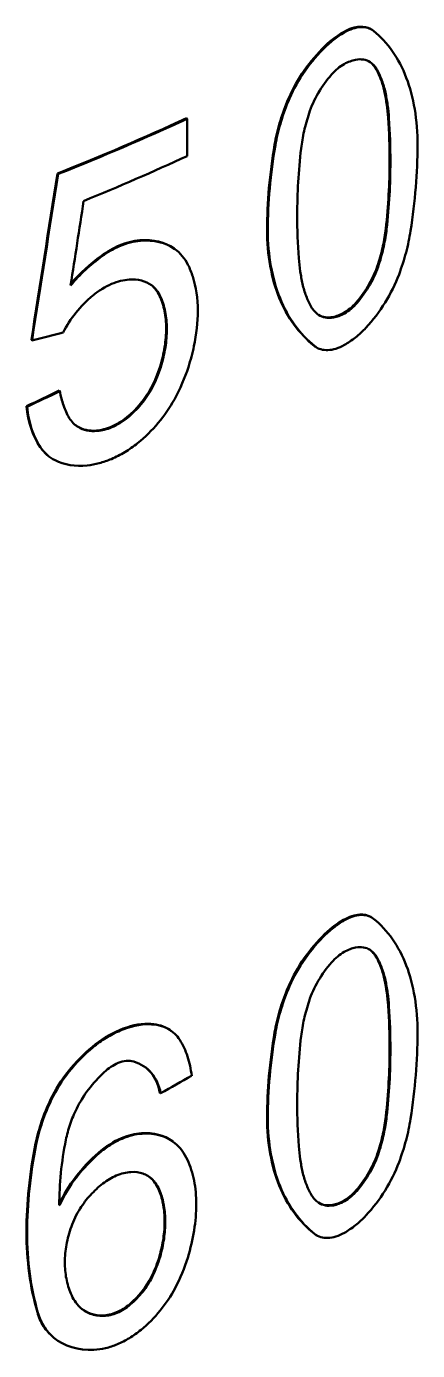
# Model space of a CAD drawing. Header units: millimetres. Extents: x -2015 to 3360, y -4745 to 2376.
# Drawn here: x 1975.91 to 1979.5, y 821.37 to 833.52 of the extents above; entities that cross this region are included whole.
import ezdxf

# ---------------------------------------------------------------- set-up
doc = ezdxf.new("R2010")
doc.units = ezdxf.units.MM
doc.header["$LTSCALE"] = 8
doc.layers.add('Visible (ISO)', color=7, linetype='Continuous', lineweight=50)
doc.layers.add('Visible Narrow (ISO)', color=7, linetype='Continuous', lineweight=35)

msp = doc.modelspace()

# ---------------------------------------------------------------- linework, layer by layer
at = {"layer": 'Visible (ISO)'}
for p, q in [((1979.07, 833.495), (1979.077, 833.491)), ((1977.38, 832.676), (1977.386, 832.671)), ((1977.386, 832.671), (1977.386, 832.329)), ((1976.197, 832.169), (1976.203, 832.165)), ((1977.268, 831.48), (1977.274, 831.476)), ((1975.959, 830.642), (1975.964, 830.637)), ((1978.575, 830.573), (1978.568, 830.577)), ((1976.215, 830.177), (1976.22, 830.172)), ((1975.913, 830.033), (1975.919, 830.028)), ((1976.106, 829.583), (1976.101, 829.588)), ((1979.07, 825.348), (1979.077, 825.344)), ((1977.239, 824.303), (1977.245, 824.299)), ((1977.138, 823.734), (1977.144, 823.73)), ((1977.252, 823.289), (1977.258, 823.285)), ((1976.214, 822.703), (1976.22, 822.706)), ((1976.215, 822.71), (1976.22, 822.706)), ((1978.575, 822.426), (1978.568, 822.43))]:
    msp.add_line(p, q, dxfattribs=at)
for centre, major_axis, ratio, start_param, end_param in [((1965.275, 841.391), (19.35, 0), 0.57735, 5.312173, 5.388277), ((1965.275, 841.391), (19.36, 0), 0.57735, 5.312173, 5.388277), ((1974.751, 829.576), (3.146, 5.674), 0.56554, 5.487948, 5.565423), ((1974.76, 829.573), (3.145, 5.671), 0.56554, 5.487948, 5.565463), ((1965.275, 841.049), (-19.36, 0), 0.57735, 2.185335, 2.246685), ((1561.461, 1187.11), (-164.782, 724.107), 0.54308, 4.078977, 4.081375), ((1561.668, 1186.933), (-164.645, 723.769), 0.543121, 4.079019, 4.081418), ((1549.824, 1183.304), (174.431, -723.021), 0.55528, 0.933825, 0.935037), ((1982.961, 834.224), (-3.293, -5.269), 0.599778, 5.518453, 5.598692), ((1978.807, 831.119), (-0.21, -0.24), 0.595638, 0.640209, 1.041795), ((1978.814, 831.114), (-0.211, -0.239), 0.595359, 0.64098, 1.042665), ((1965.072, 840.11), (-19.553, 2.573), 0.510178, 2.227133, 2.244859), ((1965.184, 839.456), (19.422, 1.876), 0.61646, 5.237007, 5.255684), ((1965.184, 839.456), (19.432, 1.876), 0.616441, 5.237039, 5.255716), ((1976.668, 830.125), (-0.31, -0.245), 0.643074, 0.769712, 1.165843), ((1974.751, 821.429), (3.146, 5.674), 0.56554, 5.487948, 5.565423), ((1974.76, 821.426), (3.145, 5.671), 0.56554, 5.487948, 5.565463), ((1965.145, 832.67), (-19.463, -2.037), 0.626657, 2.167916, 2.18657), ((1982.961, 826.077), (-3.293, -5.269), 0.599778, 5.518453, 5.598692), ((1965.275, 831.925), (19.35, 0), 0.57735, 5.313201, 5.313257), ((1978.807, 822.972), (-0.21, -0.24), 0.595638, 0.640209, 1.041795), ((1978.814, 822.967), (-0.211, -0.239), 0.595359, 0.64098, 1.042665)]:
    msp.add_ellipse(centre, major_axis=major_axis, ratio=ratio, start_param=start_param, end_param=end_param, dxfattribs=at)
for points, knots in [([(1978.823, 833.467), (1978.875, 833.497), (1978.926, 833.514), (1978.972, 833.516), (1979.009, 833.518), (1979.042, 833.511), (1979.07, 833.495)], [-1.5707963, -1.5707963, -1.5707963, -1.5707963, -1.113424, -1.113424, -1.113424, -0.7483706, -0.7483706, -0.7483706, -0.7483706]), ([(1978.83, 833.463), (1978.856, 833.478), (1978.882, 833.49), (1978.932, 833.506), (1978.956, 833.511), (1979.002, 833.513), (1979.024, 833.511), (1979.063, 833.499), (1979.081, 833.49), (1979.097, 833.478)], [0, 0, 0, 0, 0.01087225, 0.01087225, 0.02166283, 0.02166283, 0.03231179, 0.03231179, 0.04278236, 0.04278236, 0.04278236, 0.04278236]), ([(1979.097, 833.478), (1979.162, 833.425), (1979.221, 833.362), (1979.322, 833.218), (1979.364, 833.137), (1979.432, 832.959), (1979.458, 832.862), (1979.492, 832.654), (1979.501, 832.543), (1979.501, 832.426)], [0, 0, 0, 0, 0.043807, 0.043807, 0.0870851, 0.0870851, 0.1299533, 0.1299533, 0.172765, 0.172765, 0.172765, 0.172765]), ([(1978.632, 833.308), (1978.663, 833.34), (1978.696, 833.369), (1978.762, 833.421), (1978.796, 833.444), (1978.83, 833.463)], [0, 0, 0, 0, 0.014091, 0.014091, 0.02827231, 0.02827231, 0.02827231, 0.02827231]), ([(1978.306, 832.83), (1978.341, 832.916), (1978.387, 833.003), (1978.441, 833.084), (1978.496, 833.166), (1978.558, 833.243), (1978.625, 833.312)], [-2.6561201, -2.6561201, -2.6561201, -2.6561201, -2.3272292, -2.3272292, -2.3272292, -1.9983383, -1.9983383, -1.9983383, -1.9983383]), ([(1978.313, 832.826), (1978.348, 832.913), (1978.394, 832.999), (1978.503, 833.163), (1978.566, 833.24), (1978.632, 833.308)], [0, 0, 0, 0, 0.02907119, 0.02907119, 0.05883924, 0.05883924, 0.05883924, 0.05883924]), ([(1978.828, 833.173), (1978.808, 833.161), (1978.788, 833.148), (1978.75, 833.115), (1978.731, 833.097), (1978.713, 833.077)], [0, 0, 0, 0, 0.00835341, 0.00835341, 0.01663391, 0.01663391, 0.01663391, 0.01663391]), ([(1978.933, 833.213), (1978.916, 833.21), (1978.899, 833.205), (1978.864, 833.191), (1978.846, 833.183), (1978.828, 833.173)], [0, 0, 0, 0, 0.00749917, 0.00749917, 0.01503178, 0.01503178, 0.01503178, 0.01503178]), ([(1979.066, 833.191), (1979.048, 833.203), (1979.028, 833.211), (1978.983, 833.218), (1978.959, 833.218), (1978.933, 833.213)], [0, 0, 0, 0, 0.01121573, 0.01121573, 0.02263574, 0.02263574, 0.02263574, 0.02263574]), ([(1979.123, 833.123), (1979.115, 833.138), (1979.105, 833.151), (1979.084, 833.175), (1979.072, 833.186), (1979.059, 833.195)], [0, 0, 0, 0, 0.00814431, 0.00814431, 0.0163731, 0.0163731, 0.0163731, 0.0163731]), ([(1979.131, 833.119), (1979.122, 833.134), (1979.113, 833.147), (1979.091, 833.171), (1979.079, 833.182), (1979.066, 833.191)], [0, 0, 0, 0, 0.00814539, 0.00814539, 0.01637582, 0.01637582, 0.01637582, 0.01637582]), ([(1979.199, 832.916), (1979.191, 832.954), (1979.18, 832.991), (1979.155, 833.06), (1979.14, 833.093), (1979.123, 833.123)], [0, 0, 0, 0, 0.01633527, 0.01633527, 0.03275973, 0.03275973, 0.03275973, 0.03275973]), ([(1979.206, 832.912), (1979.198, 832.95), (1979.187, 832.987), (1979.162, 833.056), (1979.147, 833.089), (1979.131, 833.119)], [0, 0, 0, 0, 0.01633595, 0.01633595, 0.03276173, 0.03276173, 0.03276173, 0.03276173]), ([(1979.231, 832.68), (1979.229, 832.721), (1979.224, 832.761), (1979.213, 832.84), (1979.207, 832.879), (1979.199, 832.916)], [0, 0, 0, 0, 0.01585153, 0.01585153, 0.03170296, 0.03170296, 0.03170296, 0.03170296]), ([(1979.239, 832.676), (1979.236, 832.717), (1979.232, 832.757), (1979.221, 832.836), (1979.214, 832.875), (1979.206, 832.912)], [0, 0, 0, 0, 0.01585173, 0.01585173, 0.03170337, 0.03170337, 0.03170337, 0.03170337]), ([(1978.19, 832.435), (1978.201, 832.499), (1978.217, 832.564), (1978.255, 832.697), (1978.279, 832.763), (1978.306, 832.83)], [0, 0, 0, 0, 0.02195783, 0.02195783, 0.04408733, 0.04408733, 0.04408733, 0.04408733]), ([(1978.197, 832.43), (1978.208, 832.495), (1978.223, 832.56), (1978.262, 832.692), (1978.285, 832.759), (1978.313, 832.826)], [0, 0, 0, 0, 0.02195878, 0.02195878, 0.04409052, 0.04409052, 0.04409052, 0.04409052]), ([(1978.506, 832.722), (1978.488, 832.667), (1978.473, 832.612), (1978.448, 832.504), (1978.439, 832.451), (1978.433, 832.399)], [0, 0, 0, 0, 0.0182188, 0.0182188, 0.03633571, 0.03633571, 0.03633571, 0.03633571]), ([(1978.127, 831.649), (1978.127, 831.774), (1978.133, 831.902), (1978.157, 832.163), (1978.174, 832.296), (1978.197, 832.43)], [0, 0, 0, 0, 0.04594796, 0.04594796, 0.09196619, 0.09196619, 0.09196619, 0.09196619]), ([(1978.433, 832.399), (1978.421, 832.295), (1978.412, 832.192), (1978.4, 831.988), (1978.397, 831.888), (1978.397, 831.789)], [0, 0, 0, 0, 0.0362469, 0.0362469, 0.07249386, 0.07249386, 0.07249386, 0.07249386]), ([(1979.501, 832.426), (1979.501, 832.302), (1979.496, 832.173), (1979.474, 831.911), (1979.459, 831.778), (1979.437, 831.642)], [0, 0, 0, 0, 0.04591624, 0.04591624, 0.09190288, 0.09190288, 0.09190288, 0.09190288]), ([(1979.21, 831.663), (1979.222, 831.768), (1979.23, 831.872), (1979.242, 832.077), (1979.245, 832.179), (1979.245, 832.278)], [0, 0, 0, 0, 0.03647941, 0.03647941, 0.0729589, 0.0729589, 0.0729589, 0.0729589]), ([(1979.217, 831.659), (1979.229, 831.764), (1979.238, 831.868), (1979.249, 832.073), (1979.252, 832.175), (1979.252, 832.274)], [0, 0, 0, 0, 0.0364797, 0.0364797, 0.07295946, 0.07295946, 0.07295946, 0.07295946]), ([(1979.14, 831.34), (1979.157, 831.395), (1979.172, 831.45), (1979.196, 831.558), (1979.204, 831.611), (1979.21, 831.663)], [0, 0, 0, 0, 0.01805894, 0.01805894, 0.03601173, 0.03601173, 0.03601173, 0.03601173]), ([(1979.147, 831.336), (1979.165, 831.391), (1979.179, 831.446), (1979.203, 831.554), (1979.212, 831.607), (1979.217, 831.659)], [0, 0, 0, 0, 0.0180603, 0.0180603, 0.03601367, 0.03601367, 0.03601367, 0.03601367]), ([(1976.763, 831.507), (1976.795, 831.521), (1976.827, 831.532), (1976.891, 831.548), (1976.922, 831.553), (1976.953, 831.556)], [0, 0, 0, 0, 0.01211384, 0.01211384, 0.02417091, 0.02417091, 0.02417091, 0.02417091]), ([(1976.768, 831.502), (1976.801, 831.516), (1976.833, 831.527), (1976.897, 831.543), (1976.928, 831.549), (1976.959, 831.551)], [0, 0, 0, 0, 0.01212028, 0.01212028, 0.02418343, 0.02418343, 0.02418343, 0.02418343]), ([(1978.559, 830.584), (1978.491, 830.639), (1978.429, 830.703), (1978.322, 830.851), (1978.276, 830.933), (1978.203, 831.114), (1978.175, 831.212), (1978.137, 831.422), (1978.127, 831.533), (1978.127, 831.649)], [0, 0, 0, 0, 0.0436851, 0.0436851, 0.0868429, 0.0868429, 0.129592, 0.129592, 0.1722832, 0.1722832, 0.1722832, 0.1722832]), ([(1979.437, 831.642), (1979.427, 831.577), (1979.413, 831.511), (1979.378, 831.378), (1979.356, 831.31), (1979.331, 831.243)], [0, 0, 0, 0, 0.02187074, 0.02187074, 0.0439155, 0.0439155, 0.0439155, 0.0439155]), ([(1976.6, 831.414), (1976.627, 831.433), (1976.653, 831.451), (1976.708, 831.481), (1976.735, 831.495), (1976.763, 831.507)], [0, 0, 0, 0, 0.01016244, 0.01016244, 0.02036107, 0.02036107, 0.02036107, 0.02036107]), ([(1976.606, 831.41), (1976.632, 831.429), (1976.659, 831.446), (1976.714, 831.477), (1976.741, 831.49), (1976.768, 831.502)], [0, 0, 0, 0, 0.01016756, 0.01016756, 0.02037154, 0.02037154, 0.02037154, 0.02037154]), ([(1976.318, 831.142), (1976.361, 831.193), (1976.407, 831.241), (1976.503, 831.33), (1976.554, 831.372), (1976.606, 831.41)], [0, 0, 0, 0, 0.01987928, 0.01987928, 0.04001676, 0.04001676, 0.04001676, 0.04001676]), ([(1977.485, 830.908), (1977.485, 831.022), (1977.469, 831.128), (1977.427, 831.261), (1977.412, 831.297), (1977.395, 831.331)], [-0.05855702, -0.05855702, -0.05855702, -0.05855702, -0.01678753, -0.01678753, 0, 0, 0, 0]), ([(1978.411, 831.391), (1978.415, 831.35), (1978.419, 831.309), (1978.431, 831.231), (1978.438, 831.193), (1978.446, 831.155)], [0, 0, 0, 0, 0.01574971, 0.01574971, 0.03149932, 0.03149932, 0.03149932, 0.03149932]), ([(1978.946, 830.982), (1978.99, 831.033), (1979.031, 831.091), (1979.099, 831.211), (1979.127, 831.274), (1979.147, 831.336)], [0, 0, 0, 0, 0.02103243, 0.02103243, 0.04155381, 0.04155381, 0.04155381, 0.04155381]), ([(1976.856, 831.196), (1976.831, 831.194), (1976.804, 831.19), (1976.75, 831.176), (1976.722, 831.167), (1976.694, 831.155)], [0, 0, 0, 0, 0.01023707, 0.01023707, 0.02052272, 0.02052272, 0.02052272, 0.02052272]), ([(1977.061, 831.144), (1977.034, 831.164), (1977.003, 831.178), (1976.934, 831.196), (1976.896, 831.199), (1976.856, 831.196)], [0, 0, 0, 0, 0.01549406, 0.01549406, 0.0312874, 0.0312874, 0.0312874, 0.0312874]), ([(1979.331, 831.243), (1979.298, 831.154), (1979.254, 831.067), (1979.152, 830.901), (1979.092, 830.823), (1979.028, 830.754)], [0, 0, 0, 0, 0.02895113, 0.02895113, 0.05859624, 0.05859624, 0.05859624, 0.05859624]), ([(1976.521, 831.048), (1976.465, 831.002), (1976.412, 830.949), (1976.321, 830.834), (1976.282, 830.773), (1976.251, 830.71)], [0, 0, 0, 0, 0.02230603, 0.02230603, 0.04408579, 0.04408579, 0.04408579, 0.04408579]), ([(1976.694, 831.155), (1976.665, 831.142), (1976.635, 831.127), (1976.577, 831.091), (1976.548, 831.071), (1976.521, 831.048)], [0, 0, 0, 0, 0.01099157, 0.01099157, 0.02191554, 0.02191554, 0.02191554, 0.02191554]), ([(1977.135, 831.046), (1977.126, 831.067), (1977.114, 831.086), (1977.088, 831.119), (1977.073, 831.134), (1977.057, 831.147)], [0, 0, 0, 0, 0.00985269, 0.00985269, 0.01942275, 0.01942275, 0.01942275, 0.01942275]), ([(1977.141, 831.042), (1977.132, 831.062), (1977.12, 831.081), (1977.093, 831.115), (1977.078, 831.131), (1977.061, 831.144)], [0, 0, 0, 0, 0.00985371, 0.00985371, 0.0198183, 0.0198183, 0.0198183, 0.0198183]), ([(1978.446, 831.155), (1978.455, 831.117), (1978.466, 831.08), (1978.493, 831.01), (1978.508, 830.977), (1978.526, 830.946)], [0, 0, 0, 0, 0.01636565, 0.01636565, 0.03281947, 0.03281947, 0.03281947, 0.03281947]), ([(1977.195, 830.748), (1977.195, 830.803), (1977.19, 830.856), (1977.17, 830.956), (1977.155, 831.003), (1977.135, 831.046)], [0, 0, 0, 0, 0.02035804, 0.02035804, 0.04081789, 0.04081789, 0.04081789, 0.04081789]), ([(1977.201, 830.743), (1977.201, 830.799), (1977.196, 830.852), (1977.176, 830.952), (1977.161, 830.999), (1977.141, 831.042)], [0, 0, 0, 0, 0.02035821, 0.02035821, 0.04081897, 0.04081897, 0.04081897, 0.04081897]), ([(1978.526, 830.946), (1978.534, 830.93), (1978.544, 830.917), (1978.567, 830.892), (1978.579, 830.881), (1978.592, 830.872)], [0, 0, 0, 0, 0.00816866, 0.00816866, 0.016422, 0.016422, 0.016422, 0.016422]), ([(1978.824, 830.89), (1978.844, 830.901), (1978.864, 830.915), (1978.903, 830.947), (1978.921, 830.966), (1978.939, 830.986)], [0, 0, 0, 0, 0.00840544, 0.00840544, 0.01674027, 0.01674027, 0.01674027, 0.01674027]), ([(1978.831, 830.885), (1978.851, 830.897), (1978.871, 830.911), (1978.91, 830.943), (1978.928, 830.962), (1978.946, 830.982)], [0, 0, 0, 0, 0.00840975, 0.00840975, 0.01674845, 0.01674845, 0.01674845, 0.01674845]), ([(1977.485, 830.908), (1977.485, 830.804), (1977.473, 830.695), (1977.436, 830.52), (1977.419, 830.456), (1977.399, 830.392)], [0, 0, 0, 0, 0.03815655, 0.03815655, 0.05968687, 0.05968687, 0.05968687, 0.05968687]), ([(1978.592, 830.872), (1978.611, 830.859), (1978.632, 830.851), (1978.679, 830.842), (1978.704, 830.843), (1978.73, 830.847)], [0, 0, 0, 0, 0.01135824, 0.01135824, 0.0229261, 0.0229261, 0.0229261, 0.0229261]), ([(1977.139, 830.398), (1977.158, 830.458), (1977.172, 830.518), (1977.19, 830.635), (1977.195, 830.692), (1977.195, 830.748)], [0, 0, 0, 0, 0.02037028, 0.02037028, 0.04065137, 0.04065137, 0.04065137, 0.04065137]), ([(1977.145, 830.393), (1977.164, 830.453), (1977.178, 830.513), (1977.197, 830.631), (1977.201, 830.688), (1977.201, 830.743)], [0, 0, 0, 0, 0.02037124, 0.02037124, 0.04065262, 0.04065262, 0.04065262, 0.04065262]), ([(1979.028, 830.754), (1978.997, 830.721), (1978.964, 830.691), (1978.898, 830.638), (1978.864, 830.615), (1978.83, 830.596)], [0, 0, 0, 0, 0.0142434, 0.0142434, 0.02857688, 0.02857688, 0.02857688, 0.02857688]), ([(1978.83, 830.596), (1978.804, 830.581), (1978.778, 830.569), (1978.728, 830.553), (1978.703, 830.549), (1978.656, 830.547), (1978.634, 830.55), (1978.593, 830.562), (1978.575, 830.571), (1978.559, 830.584)], [0, 0, 0, 0, 0.01084531, 0.01084531, 0.02160922, 0.02160922, 0.03223192, 0.03223192, 0.04267677, 0.04267677, 0.04267677, 0.04267677]), ([(1977.057, 830.201), (1977.074, 830.233), (1977.09, 830.266), (1977.117, 830.332), (1977.129, 830.365), (1977.139, 830.398)], [0, 0, 0, 0, 0.01119562, 0.01119562, 0.02229425, 0.02229425, 0.02229425, 0.02229425]), ([(1977.063, 830.196), (1977.08, 830.228), (1977.096, 830.261), (1977.123, 830.327), (1977.135, 830.36), (1977.145, 830.393)], [0, 0, 0, 0, 0.0111973, 0.0111973, 0.02229695, 0.02229695, 0.02229695, 0.02229695]), ([(1976.22, 830.172), (1976.227, 830.126), (1976.238, 830.083), (1976.267, 830), (1976.285, 829.961), (1976.306, 829.925)], [0, 0, 0, 0, 0.0179893, 0.0179893, 0.03608938, 0.03608938, 0.03608938, 0.03608938]), ([(1976.841, 829.928), (1976.885, 829.965), (1976.928, 830.006), (1977.003, 830.097), (1977.036, 830.146), (1977.063, 830.196)], [0, 0, 0, 0, 0.01785204, 0.01785204, 0.0353245, 0.0353245, 0.0353245, 0.0353245]), ([(1976.045, 829.652), (1976.01, 829.704), (1975.982, 829.763), (1975.939, 829.889), (1975.925, 829.957), (1975.919, 830.028)], [0, 0, 0, 0, 0.02738672, 0.02738672, 0.05455973, 0.05455973, 0.05455973, 0.05455973]), ([(1976.306, 829.925), (1976.316, 829.908), (1976.328, 829.893), (1976.355, 829.865), (1976.37, 829.853), (1976.386, 829.843)], [0, 0, 0, 0, 0.00854627, 0.00854627, 0.0171936, 0.0171936, 0.0171936, 0.0171936]), ([(1976.386, 829.843), (1976.41, 829.828), (1976.437, 829.817), (1976.496, 829.805), (1976.528, 829.803), (1976.561, 829.806)], [0, 0, 0, 0, 0.01260666, 0.01260666, 0.02543285, 0.02543285, 0.02543285, 0.02543285]), ([(1976.561, 829.806), (1976.583, 829.807), (1976.605, 829.811), (1976.65, 829.823), (1976.673, 829.831), (1976.696, 829.84)], [0, 0, 0, 0, 0.00849385, 0.00849385, 0.01702375, 0.01702375, 0.01702375, 0.01702375]), ([(1976.691, 829.845), (1976.715, 829.855), (1976.74, 829.868), (1976.788, 829.898), (1976.812, 829.914), (1976.835, 829.933)], [0, 0, 0, 0, 0.00917689, 0.00917689, 0.0183054, 0.0183054, 0.0183054, 0.0183054]), ([(1976.696, 829.84), (1976.721, 829.851), (1976.746, 829.863), (1976.794, 829.893), (1976.818, 829.91), (1976.841, 829.928)], [0, 0, 0, 0, 0.00918168, 0.00918168, 0.01831465, 0.01831465, 0.01831465, 0.01831465]), ([(1976.933, 829.695), (1976.895, 829.664), (1976.856, 829.637), (1976.775, 829.588), (1976.734, 829.567), (1976.693, 829.549)], [0, 0, 0, 0, 0.01519799, 0.01519799, 0.03047147, 0.03047147, 0.03047147, 0.03047147]), ([(1976.693, 829.549), (1976.656, 829.534), (1976.618, 829.521), (1976.544, 829.501), (1976.507, 829.494), (1976.471, 829.49)], [0, 0, 0, 0, 0.01389529, 0.01389529, 0.02774016, 0.02774016, 0.02774016, 0.02774016]), ([(1978.823, 825.32), (1978.875, 825.35), (1978.926, 825.366), (1978.972, 825.369), (1979.009, 825.371), (1979.042, 825.364), (1979.07, 825.348)], [-1.5707963, -1.5707963, -1.5707963, -1.5707963, -1.113424, -1.113424, -1.113424, -0.7483706, -0.7483706, -0.7483706, -0.7483706]), ([(1978.83, 825.316), (1978.856, 825.331), (1978.882, 825.342), (1978.932, 825.359), (1978.956, 825.364), (1979.002, 825.366), (1979.024, 825.364), (1979.063, 825.352), (1979.081, 825.343), (1979.097, 825.33)], [0, 0, 0, 0, 0.01087225, 0.01087225, 0.02166283, 0.02166283, 0.03231179, 0.03231179, 0.04278236, 0.04278236, 0.04278236, 0.04278236]), ([(1978.632, 825.161), (1978.663, 825.193), (1978.696, 825.222), (1978.762, 825.274), (1978.796, 825.297), (1978.83, 825.316)], [0, 0, 0, 0, 0.014091, 0.014091, 0.02827231, 0.02827231, 0.02827231, 0.02827231]), ([(1979.097, 825.33), (1979.162, 825.278), (1979.221, 825.215), (1979.322, 825.071), (1979.364, 824.99), (1979.432, 824.812), (1979.458, 824.715), (1979.492, 824.507), (1979.501, 824.396), (1979.501, 824.279)], [0, 0, 0, 0, 0.043807, 0.043807, 0.0870851, 0.0870851, 0.1299533, 0.1299533, 0.172765, 0.172765, 0.172765, 0.172765]), ([(1978.306, 824.683), (1978.341, 824.769), (1978.387, 824.855), (1978.441, 824.937), (1978.496, 825.019), (1978.558, 825.096), (1978.625, 825.165)], [-2.6561201, -2.6561201, -2.6561201, -2.6561201, -2.3272292, -2.3272292, -2.3272292, -1.9983383, -1.9983383, -1.9983383, -1.9983383]), ([(1978.313, 824.679), (1978.348, 824.766), (1978.394, 824.852), (1978.503, 825.016), (1978.566, 825.093), (1978.632, 825.161)], [0, 0, 0, 0, 0.02907119, 0.02907119, 0.05883924, 0.05883924, 0.05883924, 0.05883924]), ([(1978.828, 825.026), (1978.808, 825.014), (1978.788, 825), (1978.75, 824.968), (1978.731, 824.95), (1978.713, 824.93)], [0, 0, 0, 0, 0.00835341, 0.00835341, 0.01663391, 0.01663391, 0.01663391, 0.01663391]), ([(1978.933, 825.066), (1978.916, 825.063), (1978.899, 825.058), (1978.864, 825.044), (1978.846, 825.036), (1978.828, 825.026)], [0, 0, 0, 0, 0.00749917, 0.00749917, 0.01503178, 0.01503178, 0.01503178, 0.01503178]), ([(1979.066, 825.044), (1979.048, 825.056), (1979.028, 825.064), (1978.983, 825.071), (1978.959, 825.071), (1978.933, 825.066)], [0, 0, 0, 0, 0.01121573, 0.01121573, 0.02263574, 0.02263574, 0.02263574, 0.02263574]), ([(1979.123, 824.976), (1979.115, 824.991), (1979.105, 825.004), (1979.084, 825.028), (1979.072, 825.039), (1979.059, 825.048)], [0, 0, 0, 0, 0.00814431, 0.00814431, 0.0163731, 0.0163731, 0.0163731, 0.0163731]), ([(1979.131, 824.972), (1979.122, 824.987), (1979.113, 825), (1979.091, 825.024), (1979.079, 825.035), (1979.066, 825.044)], [0, 0, 0, 0, 0.00814539, 0.00814539, 0.01637582, 0.01637582, 0.01637582, 0.01637582]), ([(1979.199, 824.769), (1979.191, 824.807), (1979.18, 824.844), (1979.155, 824.913), (1979.14, 824.946), (1979.123, 824.976)], [0, 0, 0, 0, 0.01633527, 0.01633527, 0.03275973, 0.03275973, 0.03275973, 0.03275973]), ([(1979.206, 824.765), (1979.198, 824.803), (1979.187, 824.84), (1979.162, 824.909), (1979.147, 824.941), (1979.131, 824.972)], [0, 0, 0, 0, 0.01633595, 0.01633595, 0.03276173, 0.03276173, 0.03276173, 0.03276173]), ([(1979.231, 824.533), (1979.229, 824.574), (1979.224, 824.614), (1979.213, 824.693), (1979.207, 824.732), (1979.199, 824.769)], [0, 0, 0, 0, 0.01585153, 0.01585153, 0.03170296, 0.03170296, 0.03170296, 0.03170296]), ([(1979.239, 824.529), (1979.236, 824.57), (1979.232, 824.61), (1979.221, 824.689), (1979.214, 824.728), (1979.206, 824.765)], [0, 0, 0, 0, 0.01585173, 0.01585173, 0.03170337, 0.03170337, 0.03170337, 0.03170337]), ([(1978.19, 824.288), (1978.201, 824.352), (1978.217, 824.417), (1978.255, 824.55), (1978.279, 824.616), (1978.306, 824.683)], [0, 0, 0, 0, 0.02195783, 0.02195783, 0.04408733, 0.04408733, 0.04408733, 0.04408733]), ([(1978.197, 824.283), (1978.208, 824.347), (1978.223, 824.413), (1978.262, 824.545), (1978.285, 824.612), (1978.313, 824.679)], [0, 0, 0, 0, 0.02195878, 0.02195878, 0.04409052, 0.04409052, 0.04409052, 0.04409052]), ([(1978.506, 824.575), (1978.488, 824.52), (1978.473, 824.465), (1978.448, 824.357), (1978.439, 824.304), (1978.433, 824.252)], [0, 0, 0, 0, 0.0182188, 0.0182188, 0.03633571, 0.03633571, 0.03633571, 0.03633571]), ([(1976.524, 824.151), (1976.563, 824.183), (1976.604, 824.212), (1976.687, 824.264), (1976.73, 824.286), (1976.772, 824.304)], [0, 0, 0, 0, 0.01563817, 0.01563817, 0.03137434, 0.03137434, 0.03137434, 0.03137434]), ([(1978.127, 823.502), (1978.127, 823.627), (1978.133, 823.755), (1978.157, 824.016), (1978.174, 824.149), (1978.197, 824.283)], [0, 0, 0, 0, 0.04594796, 0.04594796, 0.09196619, 0.09196619, 0.09196619, 0.09196619]), ([(1978.433, 824.252), (1978.421, 824.148), (1978.412, 824.045), (1978.4, 823.841), (1978.397, 823.741), (1978.397, 823.642)], [0, 0, 0, 0, 0.0362469, 0.0362469, 0.07249386, 0.07249386, 0.07249386, 0.07249386]), ([(1979.501, 824.279), (1979.501, 824.154), (1979.496, 824.026), (1979.474, 823.764), (1979.459, 823.631), (1979.437, 823.495)], [0, 0, 0, 0, 0.04591624, 0.04591624, 0.09190288, 0.09190288, 0.09190288, 0.09190288]), ([(1976.135, 823.673), (1976.177, 823.761), (1976.233, 823.849), (1976.298, 823.931), (1976.363, 824.012), (1976.438, 824.089), (1976.518, 824.155)], [-2.6529731, -2.6529731, -2.6529731, -2.6529731, -2.32244, -2.32244, -2.32244, -1.991907, -1.991907, -1.991907, -1.991907]), ([(1976.141, 823.668), (1976.183, 823.758), (1976.239, 823.845), (1976.369, 824.009), (1976.444, 824.085), (1976.524, 824.151)], [0, 0, 0, 0, 0.03098801, 0.03098801, 0.0627208, 0.0627208, 0.0627208, 0.0627208]), ([(1977.32, 824.218), (1977.349, 824.172), (1977.372, 824.121), (1977.409, 824.011), (1977.421, 823.952), (1977.429, 823.89)], [0, 0, 0, 0, 0.02436699, 0.02436699, 0.0485598, 0.0485598, 0.0485598, 0.0485598]), ([(1979.21, 823.516), (1979.222, 823.621), (1979.23, 823.725), (1979.242, 823.93), (1979.245, 824.031), (1979.245, 824.131)], [0, 0, 0, 0, 0.03647941, 0.03647941, 0.0729589, 0.0729589, 0.0729589, 0.0729589]), ([(1979.217, 823.512), (1979.229, 823.617), (1979.238, 823.721), (1979.249, 823.926), (1979.252, 824.027), (1979.252, 824.127)], [0, 0, 0, 0, 0.0364797, 0.0364797, 0.07295946, 0.07295946, 0.07295946, 0.07295946]), ([(1976.754, 824.007), (1976.732, 823.997), (1976.71, 823.985), (1976.667, 823.957), (1976.647, 823.941), (1976.627, 823.923)], [0, 0, 0, 0, 0.00817204, 0.00817204, 0.01627434, 0.01627434, 0.01627434, 0.01627434]), ([(1976.897, 824.021), (1976.876, 824.027), (1976.853, 824.029), (1976.805, 824.024), (1976.78, 824.017), (1976.754, 824.007)], [0, 0, 0, 0, 0.00941133, 0.00941133, 0.01895988, 0.01895988, 0.01895988, 0.01895988]), ([(1977.144, 823.73), (1977.131, 823.802), (1977.102, 823.865), (1977.06, 823.914), (1977.018, 823.964), (1976.962, 824), (1976.897, 824.021)], [-2.980197, -2.980197, -2.980197, -2.980197, -2.6121479, -2.6121479, -2.6121479, -2.2440988, -2.2440988, -2.2440988, -2.2440988]), ([(1976.627, 823.923), (1976.575, 823.875), (1976.527, 823.822), (1976.441, 823.709), (1976.404, 823.65), (1976.374, 823.589)], [0, 0, 0, 0, 0.02146869, 0.02146869, 0.04249071, 0.04249071, 0.04249071, 0.04249071]), ([(1977.138, 823.734), (1977.124, 823.807), (1977.096, 823.87), (1977.039, 823.937), (1977.022, 823.953), (1977.003, 823.967)], [0, 0, 0, 0, 0.02940153, 0.02940153, 0.04010548, 0.04010548, 0.04010548, 0.04010548]), ([(1975.997, 823.268), (1976.011, 823.334), (1976.029, 823.402), (1976.075, 823.537), (1976.103, 823.605), (1976.135, 823.673)], [0, 0, 0, 0, 0.02307138, 0.02307138, 0.04632298, 0.04632298, 0.04632298, 0.04632298]), ([(1976.003, 823.263), (1976.016, 823.329), (1976.035, 823.397), (1976.081, 823.532), (1976.109, 823.6), (1976.141, 823.668)], [0, 0, 0, 0, 0.02307242, 0.02307242, 0.04632643, 0.04632643, 0.04632643, 0.04632643]), ([(1976.374, 823.589), (1976.351, 823.541), (1976.33, 823.493), (1976.297, 823.396), (1976.284, 823.348), (1976.275, 823.301)], [0, 0, 0, 0, 0.01648868, 0.01648868, 0.03283364, 0.03283364, 0.03283364, 0.03283364]), ([(1979.14, 823.193), (1979.157, 823.248), (1979.172, 823.303), (1979.196, 823.411), (1979.204, 823.464), (1979.21, 823.516)], [0, 0, 0, 0, 0.01805894, 0.01805894, 0.03601173, 0.03601173, 0.03601173, 0.03601173]), ([(1978.559, 822.437), (1978.491, 822.491), (1978.429, 822.556), (1978.322, 822.704), (1978.276, 822.786), (1978.203, 822.967), (1978.175, 823.065), (1978.137, 823.275), (1978.127, 823.386), (1978.127, 823.502)], [0, 0, 0, 0, 0.0436851, 0.0436851, 0.0868429, 0.0868429, 0.129592, 0.129592, 0.1722832, 0.1722832, 0.1722832, 0.1722832]), ([(1979.147, 823.189), (1979.165, 823.244), (1979.179, 823.299), (1979.203, 823.407), (1979.212, 823.46), (1979.217, 823.512)], [0, 0, 0, 0, 0.0180603, 0.0180603, 0.03601367, 0.03601367, 0.03601367, 0.03601367]), ([(1979.437, 823.495), (1979.427, 823.43), (1979.413, 823.364), (1979.378, 823.231), (1979.356, 823.163), (1979.331, 823.096)], [0, 0, 0, 0, 0.02187074, 0.02187074, 0.0439155, 0.0439155, 0.0439155, 0.0439155]), ([(1976.275, 823.301), (1976.254, 823.199), (1976.239, 823.097), (1976.219, 822.898), (1976.214, 822.799), (1976.214, 822.703)], [0, 0, 0, 0, 0.03544048, 0.03544048, 0.07082363, 0.07082363, 0.07082363, 0.07082363]), ([(1976.58, 823.178), (1976.613, 823.207), (1976.648, 823.233), (1976.719, 823.278), (1976.756, 823.297), (1976.792, 823.312)], [0, 0, 0, 0, 0.01344433, 0.01344433, 0.02698332, 0.02698332, 0.02698332, 0.02698332]), ([(1976.786, 823.317), (1976.817, 823.33), (1976.848, 823.341), (1976.909, 823.356), (1976.939, 823.361), (1976.968, 823.363)], [0, 0, 0, 0, 0.01162388, 0.01162388, 0.02318813, 0.02318813, 0.02318813, 0.02318813]), ([(1976.792, 823.312), (1976.823, 823.326), (1976.854, 823.336), (1976.915, 823.352), (1976.945, 823.356), (1976.974, 823.358)], [0, 0, 0, 0, 0.01163003, 0.01163003, 0.02320005, 0.02320005, 0.02320005, 0.02320005]), ([(1975.919, 822.453), (1975.919, 822.584), (1975.926, 822.717), (1975.954, 822.987), (1975.975, 823.124), (1976.003, 823.263)], [0, 0, 0, 0, 0.04791856, 0.04791856, 0.09591609, 0.09591609, 0.09591609, 0.09591609]), ([(1976.215, 822.71), (1976.253, 822.796), (1976.304, 822.881), (1976.366, 822.962), (1976.427, 823.042), (1976.498, 823.117), (1976.574, 823.183)], [-2.678459, -2.678459, -2.678459, -2.678459, -2.3492644, -2.3492644, -2.3492644, -2.0200697, -2.0200697, -2.0200697, -2.0200697]), ([(1976.22, 822.706), (1976.259, 822.793), (1976.311, 822.878), (1976.433, 823.038), (1976.504, 823.113), (1976.58, 823.178)], [0, 0, 0, 0, 0.029865, 0.029865, 0.06044958, 0.06044958, 0.06044958, 0.06044958]), ([(1978.411, 823.244), (1978.415, 823.203), (1978.419, 823.162), (1978.431, 823.084), (1978.438, 823.046), (1978.446, 823.008)], [0, 0, 0, 0, 0.01574971, 0.01574971, 0.03149932, 0.03149932, 0.03149932, 0.03149932]), ([(1978.946, 822.835), (1978.99, 822.886), (1979.031, 822.944), (1979.099, 823.064), (1979.127, 823.127), (1979.147, 823.189)], [0, 0, 0, 0, 0.02103243, 0.02103243, 0.04155381, 0.04155381, 0.04155381, 0.04155381]), ([(1977.471, 822.71), (1977.471, 822.786), (1977.464, 822.859), (1977.437, 822.996), (1977.417, 823.06), (1977.39, 823.118)], [-0.05592269, -0.05592269, -0.05592269, -0.05592269, -0.02795895, -0.02795895, 0, 0, 0, 0]), ([(1979.331, 823.096), (1979.298, 823.007), (1979.254, 822.92), (1979.152, 822.754), (1979.092, 822.676), (1979.028, 822.607)], [0, 0, 0, 0, 0.02895113, 0.02895113, 0.05859624, 0.05859624, 0.05859624, 0.05859624]), ([(1976.737, 822.973), (1976.716, 822.964), (1976.695, 822.954), (1976.654, 822.929), (1976.633, 822.915), (1976.614, 822.9)], [0, 0, 0, 0, 0.00779002, 0.00779002, 0.01554162, 0.01554162, 0.01554162, 0.01554162]), ([(1976.872, 823.006), (1976.85, 823.005), (1976.828, 823.002), (1976.783, 822.991), (1976.76, 822.983), (1976.737, 822.973)], [0, 0, 0, 0, 0.00854858, 0.00854858, 0.01714248, 0.01714248, 0.01714248, 0.01714248]), ([(1977.066, 822.941), (1977.042, 822.964), (1977.013, 822.981), (1976.948, 823.004), (1976.911, 823.008), (1976.872, 823.006)], [0, 0, 0, 0, 0.01532328, 0.01532328, 0.03098433, 0.03098433, 0.03098433, 0.03098433]), ([(1977.132, 822.834), (1977.123, 822.856), (1977.113, 822.876), (1977.089, 822.913), (1977.075, 822.93), (1977.06, 822.945)], [0, 0, 0, 0, 0.00986634, 0.00986634, 0.01981969, 0.01981969, 0.01981969, 0.01981969]), ([(1977.138, 822.829), (1977.129, 822.851), (1977.119, 822.871), (1977.095, 822.908), (1977.081, 822.925), (1977.066, 822.941)], [0, 0, 0, 0, 0.00986716, 0.00986716, 0.01982192, 0.01982192, 0.01982192, 0.01982192]), ([(1978.446, 823.008), (1978.455, 822.97), (1978.466, 822.933), (1978.493, 822.863), (1978.508, 822.83), (1978.526, 822.799)], [0, 0, 0, 0, 0.01636565, 0.01636565, 0.03281947, 0.03281947, 0.03281947, 0.03281947]), ([(1976.614, 822.9), (1976.573, 822.868), (1976.535, 822.833), (1976.465, 822.756), (1976.433, 822.714), (1976.405, 822.671)], [0, 0, 0, 0, 0.01582522, 0.01582522, 0.03135101, 0.03135101, 0.03135101, 0.03135101]), ([(1977.181, 822.556), (1977.181, 822.607), (1977.177, 822.656), (1977.16, 822.749), (1977.148, 822.793), (1977.132, 822.834)], [0, 0, 0, 0, 0.01867416, 0.01867416, 0.03742354, 0.03742354, 0.03742354, 0.03742354]), ([(1977.187, 822.552), (1977.187, 822.603), (1977.183, 822.651), (1977.166, 822.745), (1977.154, 822.789), (1977.138, 822.829)], [0, 0, 0, 0, 0.01867427, 0.01867427, 0.03742434, 0.03742434, 0.03742434, 0.03742434]), ([(1978.526, 822.799), (1978.534, 822.783), (1978.544, 822.77), (1978.567, 822.745), (1978.579, 822.734), (1978.592, 822.725)], [0, 0, 0, 0, 0.00816866, 0.00816866, 0.016422, 0.016422, 0.016422, 0.016422]), ([(1978.824, 822.742), (1978.844, 822.754), (1978.864, 822.768), (1978.903, 822.8), (1978.921, 822.819), (1978.939, 822.839)], [0, 0, 0, 0, 0.00840544, 0.00840544, 0.01674027, 0.01674027, 0.01674027, 0.01674027]), ([(1978.831, 822.738), (1978.851, 822.75), (1978.871, 822.764), (1978.91, 822.796), (1978.928, 822.815), (1978.946, 822.835)], [0, 0, 0, 0, 0.00840975, 0.00840975, 0.01674845, 0.01674845, 0.01674845, 0.01674845]), ([(1976.405, 822.671), (1976.389, 822.644), (1976.373, 822.617), (1976.346, 822.561), (1976.334, 822.533), (1976.325, 822.505)], [0, 0, 0, 0, 0.00960762, 0.00960762, 0.01911243, 0.01911243, 0.01911243, 0.01911243]), ([(1977.471, 822.71), (1977.471, 822.633), (1977.464, 822.553), (1977.438, 822.389), (1977.419, 822.305), (1977.393, 822.22)], [0, 0, 0, 0, 0.02838006, 0.02838006, 0.0567566, 0.0567566, 0.0567566, 0.0567566]), ([(1978.592, 822.725), (1978.611, 822.712), (1978.632, 822.704), (1978.679, 822.695), (1978.704, 822.696), (1978.73, 822.7)], [0, 0, 0, 0, 0.01135824, 0.01135824, 0.0229261, 0.0229261, 0.0229261, 0.0229261]), ([(1977.133, 822.233), (1977.149, 822.289), (1977.161, 822.344), (1977.177, 822.452), (1977.181, 822.505), (1977.181, 822.556)], [0, 0, 0, 0, 0.01886332, 0.01886332, 0.03765562, 0.03765562, 0.03765562, 0.03765562]), ([(1977.139, 822.228), (1977.155, 822.284), (1977.167, 822.339), (1977.183, 822.448), (1977.187, 822.501), (1977.187, 822.552)], [0, 0, 0, 0, 0.01886408, 0.01886408, 0.03765658, 0.03765658, 0.03765658, 0.03765658]), ([(1979.028, 822.607), (1978.997, 822.574), (1978.964, 822.544), (1978.898, 822.491), (1978.864, 822.468), (1978.83, 822.448)], [0, 0, 0, 0, 0.0142434, 0.0142434, 0.02857688, 0.02857688, 0.02857688, 0.02857688]), ([(1976.018, 821.715), (1975.985, 821.829), (1975.96, 821.948), (1975.927, 822.195), (1975.919, 822.323), (1975.919, 822.453)], [0, 0, 0, 0, 0.04812957, 0.04812957, 0.09614963, 0.09614963, 0.09614963, 0.09614963]), ([(1976.325, 822.505), (1976.305, 822.45), (1976.29, 822.394), (1976.27, 822.285), (1976.265, 822.231), (1976.265, 822.18)], [0, 0, 0, 0, 0.01900306, 0.01900306, 0.03790584, 0.03790584, 0.03790584, 0.03790584]), ([(1978.83, 822.448), (1978.804, 822.434), (1978.778, 822.422), (1978.728, 822.406), (1978.703, 822.402), (1978.656, 822.4), (1978.634, 822.403), (1978.593, 822.415), (1978.575, 822.424), (1978.559, 822.437)], [0, 0, 0, 0, 0.01084531, 0.01084531, 0.02160922, 0.02160922, 0.03223192, 0.03223192, 0.04267677, 0.04267677, 0.04267677, 0.04267677]), ([(1976.265, 822.18), (1976.265, 822.127), (1976.27, 822.076), (1976.288, 821.979), (1976.302, 821.933), (1976.32, 821.891)], [0, 0, 0, 0, 0.01942364, 0.01942364, 0.0389315, 0.0389315, 0.0389315, 0.0389315]), ([(1977.06, 822.046), (1977.075, 822.077), (1977.089, 822.108), (1977.114, 822.171), (1977.124, 822.202), (1977.133, 822.233)], [0, 0, 0, 0, 0.01058344, 0.01058344, 0.0210846, 0.0210846, 0.0210846, 0.0210846]), ([(1977.066, 822.042), (1977.081, 822.072), (1977.095, 822.104), (1977.12, 822.166), (1977.13, 822.197), (1977.139, 822.228)], [0, 0, 0, 0, 0.01058484, 0.01058484, 0.02108684, 0.02108684, 0.02108684, 0.02108684]), ([(1976.866, 821.789), (1976.907, 821.824), (1976.945, 821.864), (1977.013, 821.949), (1977.042, 821.994), (1977.066, 822.042)], [0, 0, 0, 0, 0.01651512, 0.01651512, 0.03266724, 0.03266724, 0.03266724, 0.03266724]), ([(1976.32, 821.891), (1976.33, 821.867), (1976.342, 821.844), (1976.37, 821.803), (1976.386, 821.784), (1976.403, 821.766)], [0, 0, 0, 0, 0.01089541, 0.01089541, 0.02188265, 0.02188265, 0.02188265, 0.02188265]), ([(1976.158, 821.491), (1976.124, 821.52), (1976.094, 821.554), (1976.045, 821.63), (1976.026, 821.673), (1976.013, 821.719)], [0.00017794, 0.00017794, 0.00017794, 0.00017794, 0.01987781, 0.01987781, 0.03950376, 0.03950376, 0.03950376, 0.03950376]), ([(1976.164, 821.486), (1976.13, 821.514), (1976.1, 821.548), (1976.051, 821.625), (1976.032, 821.668), (1976.018, 821.715)], [0, 0, 0, 0, 0.01988125, 0.01988125, 0.03950879, 0.03950879, 0.03950879, 0.03950879]), ([(1976.403, 821.766), (1976.43, 821.739), (1976.462, 821.719), (1976.536, 821.692), (1976.577, 821.685), (1976.62, 821.686)], [0, 0, 0, 0, 0.01696328, 0.01696328, 0.03429278, 0.03429278, 0.03429278, 0.03429278]), ([(1976.615, 821.69), (1976.635, 821.691), (1976.655, 821.693), (1976.697, 821.703), (1976.719, 821.71), (1976.74, 821.719)], [0, 0, 0, 0, 0.00794395, 0.00794395, 0.01593482, 0.01593482, 0.01593482, 0.01593482]), ([(1976.62, 821.686), (1976.64, 821.686), (1976.661, 821.689), (1976.703, 821.698), (1976.725, 821.705), (1976.746, 821.714)], [0, 0, 0, 0, 0.00794775, 0.00794775, 0.01594272, 0.01594272, 0.01594272, 0.01594272]), ([(1976.74, 821.719), (1976.761, 821.728), (1976.782, 821.739), (1976.822, 821.764), (1976.841, 821.778), (1976.86, 821.794)], [0, 0, 0, 0, 0.00766519, 0.00766519, 0.01528425, 0.01528425, 0.01528425, 0.01528425]), ([(1976.746, 821.714), (1976.767, 821.723), (1976.787, 821.734), (1976.828, 821.759), (1976.847, 821.773), (1976.866, 821.789)], [0, 0, 0, 0, 0.00766915, 0.00766915, 0.01529186, 0.01529186, 0.01529186, 0.01529186]), ([(1976.964, 821.558), (1976.93, 821.53), (1976.894, 821.505), (1976.822, 821.461), (1976.785, 821.442), (1976.748, 821.426)], [0, 0, 0, 0, 0.0136719, 0.0136719, 0.02741504, 0.02741504, 0.02741504, 0.02741504]), ([(1976.748, 821.426), (1976.712, 821.41), (1976.675, 821.398), (1976.603, 821.381), (1976.567, 821.376), (1976.532, 821.374)], [0, 0, 0, 0, 0.01365201, 0.01365201, 0.02723397, 0.02723397, 0.02723397, 0.02723397])]:
    msp.add_open_spline(points, degree=3, knots=knots, dxfattribs=at)
for points in [[(1978.625, 833.312), (1978.687, 833.376), (1978.755, 833.429), (1978.823, 833.467)], [(1979.059, 833.195), (1979.057, 833.196), (1979.055, 833.197), (1979.053, 833.199)], [(1978.713, 833.077), (1978.621, 832.973), (1978.547, 832.846), (1978.506, 832.722)], [(1978.121, 831.653), (1978.121, 831.903), (1978.144, 832.165), (1978.19, 832.435)], [(1976.953, 831.556), (1977.076, 831.565), (1977.185, 831.539), (1977.268, 831.48)], [(1976.959, 831.551), (1977.082, 831.561), (1977.191, 831.535), (1977.274, 831.476)], [(1978.552, 830.588), (1978.415, 830.698), (1978.197, 830.997), (1978.121, 831.421), (1978.121, 831.653)], [(1976.32, 831.156), (1976.403, 831.253), (1976.499, 831.341), (1976.6, 831.414)], [(1977.268, 831.48), (1977.27, 831.479), (1977.272, 831.477), (1977.274, 831.476)], [(1977.274, 831.476), (1977.325, 831.439), (1977.366, 831.39), (1977.395, 831.331)], [(1978.939, 830.986), (1979.029, 831.09), (1979.1, 831.217), (1979.14, 831.34)], [(1978.596, 830.869), (1978.631, 830.849), (1978.675, 830.843), (1978.723, 830.852)], [(1978.568, 830.577), (1978.562, 830.581), (1978.557, 830.584), (1978.552, 830.588)], [(1977.399, 830.392), (1977.367, 830.294), (1977.324, 830.193), (1977.27, 830.096)], [(1976.835, 829.933), (1976.925, 830.006), (1977.003, 830.101), (1977.057, 830.201)], [(1977.27, 830.096), (1977.187, 829.946), (1977.069, 829.804), (1976.933, 829.695)], [(1976.04, 829.657), (1975.969, 829.762), (1975.926, 829.891), (1975.913, 830.033)], [(1976.358, 829.864), (1976.365, 829.858), (1976.373, 829.852), (1976.38, 829.847)], [(1976.38, 829.847), (1976.428, 829.818), (1976.488, 829.805), (1976.555, 829.81)], [(1976.101, 829.588), (1976.077, 829.608), (1976.057, 829.631), (1976.04, 829.657)], [(1976.175, 829.538), (1976.122, 829.564), (1976.078, 829.603), (1976.045, 829.652)], [(1976.471, 829.49), (1976.361, 829.479), (1976.258, 829.495), (1976.175, 829.538)], [(1978.625, 825.165), (1978.687, 825.229), (1978.755, 825.282), (1978.823, 825.32)], [(1979.059, 825.048), (1979.057, 825.049), (1979.055, 825.05), (1979.053, 825.052)], [(1978.713, 824.93), (1978.621, 824.826), (1978.547, 824.699), (1978.506, 824.575)], [(1976.766, 824.308), (1976.858, 824.347), (1976.949, 824.368), (1977.031, 824.367)], [(1977.031, 824.367), (1977.097, 824.366), (1977.157, 824.351), (1977.207, 824.324)], [(1976.518, 824.155), (1976.596, 824.22), (1976.681, 824.272), (1976.766, 824.308)], [(1976.772, 824.304), (1976.864, 824.343), (1976.955, 824.363), (1977.037, 824.362)], [(1977.037, 824.362), (1977.103, 824.361), (1977.163, 824.347), (1977.213, 824.319)], [(1977.207, 824.324), (1977.218, 824.318), (1977.229, 824.311), (1977.239, 824.303)], [(1977.213, 824.319), (1977.257, 824.295), (1977.293, 824.261), (1977.32, 824.218)], [(1978.121, 823.506), (1978.121, 823.756), (1978.144, 824.018), (1978.19, 824.288)], [(1978.552, 822.441), (1978.415, 822.551), (1978.197, 822.85), (1978.121, 823.274), (1978.121, 823.506)], [(1976.574, 823.183), (1976.64, 823.24), (1976.713, 823.286), (1976.786, 823.317)], [(1976.968, 823.363), (1977.079, 823.369), (1977.177, 823.344), (1977.252, 823.289)], [(1976.974, 823.358), (1977.094, 823.365), (1977.199, 823.335), (1977.275, 823.271)], [(1975.913, 822.458), (1975.913, 822.719), (1975.942, 822.99), (1975.997, 823.268)], [(1977.275, 823.271), (1977.324, 823.23), (1977.362, 823.179), (1977.39, 823.118)], [(1978.939, 822.839), (1979.029, 822.943), (1979.1, 823.07), (1979.14, 823.193)], [(1977.06, 822.945), (1977.054, 822.951), (1977.048, 822.956), (1977.041, 822.961)], [(1978.596, 822.722), (1978.631, 822.702), (1978.675, 822.696), (1978.723, 822.705)], [(1976.013, 821.719), (1975.947, 821.949), (1975.913, 822.197), (1975.913, 822.458)], [(1978.568, 822.43), (1978.562, 822.433), (1978.557, 822.437), (1978.552, 822.441)], [(1977.393, 822.22), (1977.365, 822.127), (1977.325, 822.032), (1977.276, 821.939)], [(1976.86, 821.794), (1976.943, 821.864), (1977.013, 821.953), (1977.06, 822.046)], [(1977.276, 821.939), (1977.201, 821.797), (1977.091, 821.662), (1976.964, 821.558)], [(1976.419, 821.752), (1976.47, 821.711), (1976.538, 821.689), (1976.615, 821.69)], [(1976.532, 821.374), (1976.388, 821.368), (1976.259, 821.408), (1976.164, 821.486)]]:
    msp.add_open_spline(points, degree=3, dxfattribs=at)
at = {"layer": 'Visible Narrow (ISO)'}
for p, q in [((1978.823, 833.467), (1978.83, 833.463)), ((1978.625, 833.312), (1978.632, 833.308)), ((1979.059, 833.195), (1979.066, 833.191)), ((1979.123, 833.123), (1979.131, 833.119)), ((1979.199, 832.916), (1979.206, 832.912)), ((1978.306, 832.83), (1978.313, 832.826)), ((1979.231, 832.68), (1979.239, 832.676)), ((1978.19, 832.435), (1978.197, 832.43)), ((1979.245, 832.278), (1979.252, 832.274)), ((1979.21, 831.663), (1979.217, 831.659)), ((1976.953, 831.556), (1976.959, 831.551)), ((1978.121, 831.653), (1978.127, 831.649)), ((1976.6, 831.414), (1976.606, 831.41)), ((1976.763, 831.507), (1976.768, 831.502)), ((1979.14, 831.34), (1979.147, 831.336)), ((1977.135, 831.046), (1977.141, 831.042)), ((1978.939, 830.986), (1978.946, 830.982)), ((1978.723, 830.852), (1978.73, 830.847)), ((1978.824, 830.89), (1978.831, 830.885)), ((1977.195, 830.748), (1977.201, 830.743)), ((1978.552, 830.588), (1978.559, 830.584)), ((1977.139, 830.398), (1977.145, 830.393)), ((1977.057, 830.201), (1977.063, 830.196)), ((1976.38, 829.847), (1976.386, 829.843)), ((1976.691, 829.845), (1976.696, 829.84)), ((1976.835, 829.933), (1976.841, 829.928)), ((1976.555, 829.81), (1976.561, 829.806)), ((1976.04, 829.657), (1976.045, 829.652)), ((1978.823, 825.32), (1978.83, 825.316)), ((1978.625, 825.165), (1978.632, 825.161)), ((1979.059, 825.048), (1979.066, 825.044)), ((1979.123, 824.976), (1979.131, 824.972)), ((1979.199, 824.769), (1979.206, 824.765)), ((1978.306, 824.683), (1978.313, 824.679)), ((1979.231, 824.533), (1979.239, 824.529)), ((1977.031, 824.367), (1977.037, 824.362)), ((1976.766, 824.308), (1976.772, 824.304)), ((1977.207, 824.324), (1977.213, 824.319)), ((1978.19, 824.288), (1978.197, 824.283)), ((1976.518, 824.155), (1976.524, 824.151)), ((1979.245, 824.131), (1979.252, 824.127)), ((1976.135, 823.673), (1976.141, 823.668)), ((1979.21, 823.516), (1979.217, 823.512)), ((1978.121, 823.506), (1978.127, 823.502)), ((1976.786, 823.317), (1976.792, 823.312)), ((1976.968, 823.363), (1976.974, 823.358)), ((1975.997, 823.268), (1976.003, 823.263)), ((1976.574, 823.183), (1976.58, 823.178)), ((1979.14, 823.193), (1979.147, 823.189)), ((1977.06, 822.945), (1977.066, 822.941)), ((1977.132, 822.834), (1977.138, 822.829)), ((1978.939, 822.839), (1978.946, 822.835)), ((1978.723, 822.705), (1978.73, 822.7)), ((1978.824, 822.742), (1978.831, 822.738)), ((1977.181, 822.556), (1977.187, 822.552)), ((1975.913, 822.458), (1975.919, 822.453)), ((1978.552, 822.441), (1978.559, 822.437)), ((1977.133, 822.233), (1977.139, 822.228)), ((1977.06, 822.046), (1977.066, 822.042)), ((1976.013, 821.719), (1976.018, 821.715)), ((1976.74, 821.719), (1976.746, 821.714)), ((1976.86, 821.794), (1976.866, 821.789)), ((1976.615, 821.69), (1976.62, 821.686))]:
    msp.add_line(p, q, dxfattribs=at)

doc.saveas('drawing.dxf')
